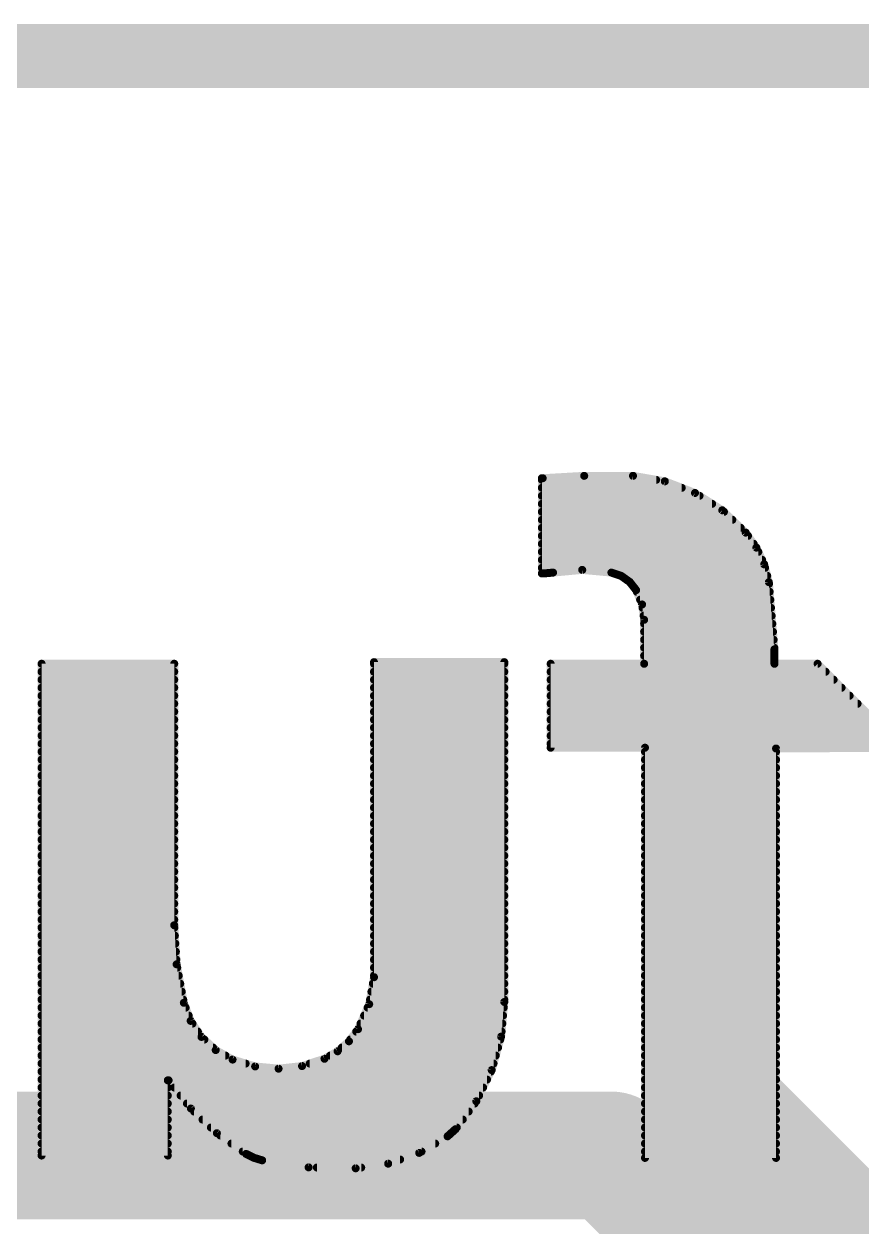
# Model space of a CAD drawing. Extents: x -19.1 to 23, y -12.7 to 20.4.
# Drawn here: x 7.416 to 10.079, y 16.601 to 20.422 of the extents above; entities that cross this region are included whole.
import ezdxf

# ---------------------------------------------------------------- set-up
doc = ezdxf.new("R2010")
doc.units = 0
for name, color, linetype in [('1', 12, 'CONTINUOUS'), ('20', 53, 'CONTINUOUS'), ('21', 41, 'CONTINUOUS'), ('22', 40, 'CONTINUOUS'), ('51', 53, 'CONTINUOUS')]:
    doc.layers.add(name, color=color, linetype=linetype)

# ---------------------------------------------------------------- blocks, each defined once
blk = doc.blocks.new('RECT')
blk.add_solid([(-0.5, -0.5), (0.5, -0.5), (-0.5, 0.5), (0.5, 0.5)])

msp = doc.modelspace()

# ---------------------------------------------------------------- linework, layer by layer
at = {"layer": '1', "const_width": 0.4064}
for points in [[(6.6675, 16.8275), (9.2826, 16.8275)], [(9.2826, 16.8275), (10.0688, 16.0411)]]:
    msp.add_lwpolyline(points, dxfattribs=at)
at = {"layer": '1', "const_width": 0.2032}
for points in [[(9.3545, 16.8993, 1), (9.2107, 16.7557)], [(9.2826, 16.7259, 1), (9.2826, 16.9291)]]:
    msp.add_lwpolyline(points, format="xyb", dxfattribs=at)
at = {"layer": '20', "const_width": 0.2032}
msp.add_lwpolyline([(22.86, 20.32), (0, 20.32)], dxfattribs=at)
at = {"layer": '21', "const_width": 0.2032}
msp.add_lwpolyline([(7.0813, 13.5132), (10.6168, 17.0487)], dxfattribs=at)
at = {"layer": '22', "const_width": 0.0254}
for points in [[(9.064, 18.9789), (9.0615, 18.9789)], [(9.0615, 18.9789), (9.0615, 18.6766)], [(9.1961, 18.9865), (9.064, 18.9789)], [(9.3511, 18.9865), (9.1961, 18.9865)], [(9.4523, 18.9691), (9.3511, 18.9865)], [(9.0615, 18.9738), (9.4248, 18.9738)], [(9.0615, 18.9484), (9.5059, 18.9484)], [(9.5482, 18.9321), (9.4523, 18.9691)], [(9.0615, 18.923), (9.5626, 18.923)], [(9.6349, 18.8771), (9.5482, 18.9321)], [(9.0615, 18.8976), (9.6026, 18.8976)], [(9.0615, 18.8722), (9.6401, 18.8722)], [(9.7092, 18.8062), (9.6349, 18.8771)], [(9.0615, 18.8468), (9.6667, 18.8468)], [(9.0615, 18.8214), (9.6933, 18.8214)], [(9.0615, 18.796), (9.7165, 18.796)], [(9.7432, 18.7585), (9.7092, 18.8062)], [(9.0615, 18.7706), (9.7346, 18.7706)], [(9.7681, 18.7054), (9.7432, 18.7585)], [(9.0615, 18.7452), (9.7494, 18.7452)], [(9.0615, 18.7198), (9.7613, 18.7198)], [(9.0615, 18.6944), (9.7709, 18.6944)], [(9.0615, 18.6766), (9.0691, 18.6766)], [(9.0691, 18.6766), (9.0971, 18.6792)], [(9.0971, 18.6792), (9.1898, 18.6878)], [(9.1898, 18.6878), (9.2825, 18.6792)], [(9.2825, 18.6792), (9.3138, 18.6685)], [(9.7829, 18.6487), (9.7681, 18.7054)], [(9.3123, 18.669), (9.7776, 18.669)], [(9.3138, 18.6685), (9.3408, 18.6493)], [(9.3408, 18.6493), (9.3612, 18.6233)], [(9.3453, 18.6436), (9.7833, 18.6436)], [(9.8006, 18.4353), (9.7829, 18.6487)], [(9.3612, 18.6233), (9.38, 18.5779)], [(9.3633, 18.6182), (9.7854, 18.6182)], [(9.3738, 18.5928), (9.7875, 18.5928)], [(9.38, 18.5779), (9.3866, 18.5293)], [(9.3814, 18.5674), (9.7896, 18.5674)], [(9.3849, 18.542), (9.7918, 18.542)], [(9.3866, 18.5293), (9.3866, 18.3896)], [(9.3866, 18.5166), (9.7939, 18.5166)], [(9.3866, 18.4912), (9.796, 18.4912)], [(9.3866, 18.4658), (9.7981, 18.4658)], [(9.3866, 18.4404), (9.8002, 18.4404)], [(9.3866, 18.415), (9.8006, 18.415)], [(9.8006, 18.3896), (9.8006, 18.4353)], [(7.4715, 16.8275), (7.4715, 18.3896)], [(7.4715, 18.3896), (7.8931, 18.3896)], [(7.8931, 18.3896), (7.8931, 17.559)], [(8.5281, 17.3939), (8.5281, 18.3947)], [(8.5281, 18.3947), (8.9421, 18.3947)], [(8.5281, 18.3896), (8.9421, 18.3896)], [(8.9421, 18.3947), (8.9421, 17.3152)], [(9.3866, 18.3896), (9.0894, 18.3896)], [(9.0894, 18.3896), (9.0894, 18.1229)], [(9.3866, 18.3896), (9.8006, 18.3896)], [(9.9378, 18.3896), (9.8006, 18.3896)], [(10.2045, 18.1229), (9.9378, 18.3896)], [(7.4715, 18.3642), (7.8931, 18.3642)], [(7.4715, 18.3388), (7.8931, 18.3388)], [(8.5281, 18.3642), (8.9421, 18.3642)], [(8.5281, 18.3388), (8.9421, 18.3388)], [(9.0894, 18.3642), (9.9632, 18.3642)], [(9.0894, 18.3388), (9.9886, 18.3388)], [(7.4715, 18.3134), (7.8931, 18.3134)], [(8.5281, 18.3134), (8.9421, 18.3134)], [(9.0894, 18.3134), (10.014, 18.3134)], [(7.4715, 18.288), (7.8931, 18.288)], [(7.4715, 18.2626), (7.8931, 18.2626)], [(8.5281, 18.288), (8.9421, 18.288)], [(8.5281, 18.2626), (8.9421, 18.2626)], [(9.0894, 18.288), (10.0394, 18.288)], [(9.0894, 18.2626), (10.0648, 18.2626)], [(7.4715, 18.2372), (7.8931, 18.2372)], [(8.5281, 18.2372), (8.9421, 18.2372)], [(9.0894, 18.2372), (10.0902, 18.2372)], [(7.4715, 18.2118), (7.8931, 18.2118)], [(7.4715, 18.1864), (7.8931, 18.1864)], [(8.5281, 18.2118), (8.9421, 18.2118)], [(8.5281, 18.1864), (8.9421, 18.1864)], [(9.0894, 18.2118), (10.1156, 18.2118)], [(9.0894, 18.1864), (10.141, 18.1864)], [(7.4715, 18.161), (7.8931, 18.161)], [(8.5281, 18.161), (8.9421, 18.161)], [(9.0894, 18.161), (10.1664, 18.161)], [(7.4715, 18.1356), (7.8931, 18.1356)], [(7.4715, 18.1102), (7.8931, 18.1102)], [(8.5281, 18.1356), (8.9421, 18.1356)], [(8.5281, 18.1102), (8.9421, 18.1102)], [(9.0894, 18.1356), (10.1918, 18.1356)], [(9.0894, 18.1229), (9.3892, 18.1229)], [(9.3892, 18.1229), (9.3892, 16.8199)], [(9.3892, 18.1102), (9.8057, 18.1102)], [(9.8057, 18.1204), (10.2045, 18.1229)], [(9.8057, 16.8199), (9.8057, 18.1204)], [(7.4715, 18.0848), (7.8931, 18.0848)], [(8.5281, 18.0848), (8.9421, 18.0848)], [(9.3892, 18.0848), (9.8057, 18.0848)], [(7.4715, 18.0594), (7.8931, 18.0594)], [(7.4715, 18.034), (7.8931, 18.034)], [(8.5281, 18.0594), (8.9421, 18.0594)], [(8.5281, 18.034), (8.9421, 18.034)], [(9.3892, 18.0594), (9.8057, 18.0594)], [(9.3892, 18.034), (9.8057, 18.034)], [(7.4715, 18.0086), (7.8931, 18.0086)], [(8.5281, 18.0086), (8.9421, 18.0086)], [(9.3892, 18.0086), (9.8057, 18.0086)], [(7.4715, 17.9832), (7.8931, 17.9832)], [(7.4715, 17.9578), (7.8931, 17.9578)], [(8.5281, 17.9832), (8.9421, 17.9832)], [(8.5281, 17.9578), (8.9421, 17.9578)], [(9.3892, 17.9832), (9.8057, 17.9832)], [(9.3892, 17.9578), (9.8057, 17.9578)], [(7.4715, 17.9324), (7.8931, 17.9324)], [(8.5281, 17.9324), (8.9421, 17.9324)], [(9.3892, 17.9324), (9.8057, 17.9324)], [(7.4715, 17.907), (7.8931, 17.907)], [(7.4715, 17.8816), (7.8931, 17.8816)], [(8.5281, 17.907), (8.9421, 17.907)], [(8.5281, 17.8816), (8.9421, 17.8816)], [(9.3892, 17.907), (9.8057, 17.907)], [(9.3892, 17.8816), (9.8057, 17.8816)], [(7.4715, 17.8562), (7.8931, 17.8562)], [(8.5281, 17.8562), (8.9421, 17.8562)], [(9.3892, 17.8562), (9.8057, 17.8562)], [(7.4715, 17.8308), (7.8931, 17.8308)], [(7.4715, 17.8054), (7.8931, 17.8054)], [(8.5281, 17.8308), (8.9421, 17.8308)], [(8.5281, 17.8054), (8.9421, 17.8054)], [(9.3892, 17.8308), (9.8057, 17.8308)], [(9.3892, 17.8054), (9.8057, 17.8054)], [(7.4715, 17.78), (7.8931, 17.78)], [(8.5281, 17.78), (8.9421, 17.78)], [(9.3892, 17.78), (9.8057, 17.78)], [(7.4715, 17.7546), (7.8931, 17.7546)], [(7.4715, 17.7292), (7.8931, 17.7292)], [(8.5281, 17.7546), (8.9421, 17.7546)], [(8.5281, 17.7292), (8.9421, 17.7292)], [(9.3892, 17.7546), (9.8057, 17.7546)], [(9.3892, 17.7292), (9.8057, 17.7292)], [(7.4715, 17.7038), (7.8931, 17.7038)], [(7.4715, 17.6784), (7.8931, 17.6784)], [(8.5281, 17.7038), (8.9421, 17.7038)], [(8.5281, 17.6784), (8.9421, 17.6784)], [(9.3892, 17.7038), (9.8057, 17.7038)], [(9.3892, 17.6784), (9.8057, 17.6784)], [(7.4715, 17.653), (7.8931, 17.653)], [(8.5281, 17.653), (8.9421, 17.653)], [(9.3892, 17.653), (9.8057, 17.653)], [(7.4715, 17.6276), (7.8931, 17.6276)], [(7.4715, 17.6022), (7.8931, 17.6022)], [(8.5281, 17.6276), (8.9421, 17.6276)], [(8.5281, 17.6022), (8.9421, 17.6022)], [(9.3892, 17.6276), (9.8057, 17.6276)], [(9.3892, 17.6022), (9.8057, 17.6022)], [(7.4715, 17.5768), (7.8931, 17.5768)], [(8.5281, 17.5768), (8.9421, 17.5768)], [(9.3892, 17.5768), (9.8057, 17.5768)], [(7.4715, 17.5514), (7.8936, 17.5514)], [(7.4715, 17.526), (7.8951, 17.526)], [(7.8931, 17.559), (7.9008, 17.4349)], [(8.5281, 17.5514), (8.9421, 17.5514)], [(8.5281, 17.526), (8.9421, 17.526)], [(9.3892, 17.5514), (9.8057, 17.5514)], [(9.3892, 17.526), (9.8057, 17.526)], [(7.4715, 17.5006), (7.8967, 17.5006)], [(8.5281, 17.5006), (8.9421, 17.5006)], [(9.3892, 17.5006), (9.8057, 17.5006)], [(7.4715, 17.4752), (7.8983, 17.4752)], [(7.4715, 17.4498), (7.8998, 17.4498)], [(8.5281, 17.4752), (8.9421, 17.4752)], [(8.5281, 17.4498), (8.9421, 17.4498)], [(9.3892, 17.4752), (9.8057, 17.4752)], [(9.3892, 17.4498), (9.8057, 17.4498)], [(7.4715, 17.4244), (7.9027, 17.4244)], [(7.9008, 17.4349), (7.9236, 17.3126)], [(8.5281, 17.4244), (8.9421, 17.4244)], [(9.3892, 17.4244), (9.8057, 17.4244)], [(7.4715, 17.399), (7.9075, 17.399)], [(7.4715, 17.3736), (7.9122, 17.3736)], [(8.5128, 17.3082), (8.5281, 17.3939)], [(8.5245, 17.3736), (8.9421, 17.3736)], [(8.5281, 17.399), (8.9421, 17.399)], [(9.3892, 17.399), (9.8057, 17.399)], [(9.3892, 17.3736), (9.8057, 17.3736)], [(7.4715, 17.3482), (7.9169, 17.3482)], [(8.5199, 17.3482), (8.9421, 17.3482)], [(9.3892, 17.3482), (9.8057, 17.3482)], [(7.4715, 17.3228), (7.9217, 17.3228)], [(7.4715, 17.2974), (7.9294, 17.2974)], [(7.9236, 17.3126), (7.9454, 17.2551)], [(8.4773, 17.2288), (8.5128, 17.3082)], [(8.5079, 17.2974), (8.9405, 17.2974)], [(8.5154, 17.3228), (8.9421, 17.3228)], [(8.9421, 17.3152), (8.932, 17.2052)], [(9.3892, 17.3228), (9.8057, 17.3228)], [(9.3892, 17.2974), (9.8057, 17.2974)], [(7.4715, 17.272), (7.939, 17.272)], [(8.4966, 17.272), (8.9381, 17.272)], [(9.3892, 17.272), (9.8057, 17.272)], [(7.4715, 17.2466), (7.9512, 17.2466)], [(7.4715, 17.2212), (7.9683, 17.2212)], [(7.9454, 17.2551), (7.9798, 17.2042)], [(8.4484, 17.1904), (8.4773, 17.2288)], [(8.4716, 17.2212), (8.9335, 17.2212)], [(8.4853, 17.2466), (8.9358, 17.2466)], [(9.3892, 17.2466), (9.8057, 17.2466)], [(9.3892, 17.2212), (9.8057, 17.2212)], [(7.4715, 17.1958), (7.9889, 17.1958)], [(7.9798, 17.2042), (8.025, 17.1625)], [(8.4124, 17.1586), (8.4484, 17.1904)], [(8.4525, 17.1958), (8.9293, 17.1958)], [(8.932, 17.2052), (8.902, 17.0989)], [(9.3892, 17.1958), (9.8057, 17.1958)], [(7.4715, 17.1704), (8.0164, 17.1704)], [(7.4715, 17.145), (8.056, 17.145)], [(8.025, 17.1625), (8.0785, 17.1323)], [(8.3706, 17.1348), (8.4124, 17.1586)], [(8.3885, 17.145), (8.915, 17.145)], [(8.4258, 17.1704), (8.9222, 17.1704)], [(9.3892, 17.1704), (9.8057, 17.1704)], [(9.3892, 17.145), (9.8057, 17.145)], [(7.4715, 17.1196), (8.12, 17.1196)], [(8.0785, 17.1323), (8.1502, 17.1104)], [(8.1502, 17.1104), (8.2248, 17.1034)], [(8.2248, 17.1034), (8.2993, 17.1117)], [(8.2993, 17.1117), (8.3706, 17.1348)], [(8.3238, 17.1196), (8.9079, 17.1196)], [(9.3892, 17.1196), (9.8057, 17.1196)], [(7.4715, 17.0942), (8.8997, 17.0942)], [(7.4715, 17.0688), (8.8872, 17.0688)], [(8.902, 17.0989), (8.8532, 16.9998)], [(9.3892, 17.0942), (9.8057, 17.0942)], [(9.3892, 17.0688), (9.8057, 17.0688)], [(7.4715, 17.0434), (7.8728, 17.0434)], [(7.8753, 17.0663), (7.8728, 17.0663)], [(7.8728, 17.0663), (7.8728, 16.8275)], [(7.946, 16.9769), (7.8753, 17.0663)], [(7.8934, 17.0434), (8.8747, 17.0434)], [(9.3892, 17.0434), (9.8057, 17.0434)], [(7.4715, 17.018), (7.8728, 17.018)], [(7.4715, 16.9926), (7.8728, 16.9926)], [(7.9135, 17.018), (8.8622, 17.018)], [(7.9336, 16.9926), (8.8478, 16.9926)], [(8.8532, 16.9998), (8.7872, 16.9113)], [(9.3892, 17.018), (9.8057, 17.018)], [(9.3892, 16.9926), (9.8057, 16.9926)], [(7.4715, 16.9672), (7.8728, 16.9672)], [(8.0287, 16.8985), (7.946, 16.9769)], [(7.9563, 16.9672), (8.8289, 16.9672)], [(9.3892, 16.9672), (9.8057, 16.9672)], [(7.4715, 16.9418), (7.8728, 16.9418)], [(7.4715, 16.9164), (7.8728, 16.9164)], [(7.983, 16.9418), (8.81, 16.9418)], [(8.0098, 16.9164), (8.791, 16.9164)], [(9.3892, 16.9418), (9.8057, 16.9418)], [(9.3892, 16.9164), (9.8057, 16.9164)], [(7.4715, 16.891), (7.8728, 16.891)], [(8.1217, 16.8326), (8.0287, 16.8985)], [(8.0393, 16.891), (8.7646, 16.891)], [(8.7618, 16.8885), (8.6716, 16.8359)], [(8.7872, 16.9113), (8.7618, 16.8885)], [(9.3892, 16.891), (9.8057, 16.891)], [(7.4715, 16.8656), (7.8728, 16.8656)], [(7.4715, 16.8402), (7.8728, 16.8402)], [(8.0751, 16.8656), (8.7225, 16.8656)], [(8.111, 16.8402), (8.679, 16.8402)], [(9.3892, 16.8656), (9.8057, 16.8656)], [(9.3892, 16.8402), (9.8057, 16.8402)], [(7.8728, 16.8275), (7.4715, 16.8275)], [(8.1463, 16.8203), (8.1217, 16.8326)], [(8.1725, 16.8123), (8.1463, 16.8203)], [(8.1644, 16.8148), (8.6109, 16.8148)], [(8.3203, 16.7899), (8.1725, 16.8123)], [(8.573, 16.8016), (8.4697, 16.7869)], [(8.6716, 16.8359), (8.573, 16.8016)], [(9.3892, 16.8199), (9.8057, 16.8199)], [(8.4697, 16.7869), (8.3203, 16.7899)], [(8.3466, 16.7894), (8.4873, 16.7894)]]:
    msp.add_lwpolyline(points, dxfattribs=at)
at = {"layer": '22', "const_width": 0.0127}
for points in [[(9.0615, 18.9853, 1), (9.0615, 18.9725)], [(9.0678, 18.9789, 1), (9.0552, 18.9789)], [(9.0636, 18.9852, 1), (9.0644, 18.9726)], [(9.064, 18.9725, 1), (9.064, 18.9853)], [(9.1961, 18.9929, 1), (9.1961, 18.9801)], [(9.1965, 18.9802, 1), (9.1957, 18.9928)], [(9.3522, 18.9928, 1), (9.35, 18.9802)], [(9.3511, 18.9801, 1), (9.3511, 18.9929)], [(9.0615, 18.9802, 1), (9.0615, 18.9674)], [(9.0615, 18.9548, 1), (9.0615, 18.942)], [(9.4248, 18.9674, 1), (9.4248, 18.9802)], [(9.4546, 18.975, 1), (9.45, 18.9631)], [(9.4512, 18.9628, 1), (9.4534, 18.9753)], [(9.5059, 18.942, 1), (9.5059, 18.9548)], [(9.0615, 18.9294, 1), (9.0615, 18.9167)], [(9.5516, 18.9375, 1), (9.5448, 18.9268)], [(9.5459, 18.9262, 1), (9.5504, 18.9381)], [(9.5626, 18.9167, 1), (9.5626, 18.9294)], [(9.0615, 18.904, 1), (9.0615, 18.8912)], [(9.0615, 18.8786, 1), (9.0615, 18.8658)], [(9.6026, 18.8912, 1), (9.6026, 18.904)], [(9.6393, 18.8817, 1), (9.6305, 18.8725)], [(9.6315, 18.8718, 1), (9.6383, 18.8825)], [(9.6401, 18.8658, 1), (9.6401, 18.8786)], [(9.0615, 18.8532, 1), (9.0615, 18.8405)], [(9.6667, 18.8405, 1), (9.6667, 18.8532)], [(9.0615, 18.8278, 1), (9.0615, 18.815)], [(9.0615, 18.8024, 1), (9.0615, 18.7896)], [(9.6933, 18.815, 1), (9.6933, 18.8278)], [(9.7144, 18.8099, 1), (9.704, 18.8025)], [(9.7048, 18.8016, 1), (9.7136, 18.8108)], [(9.7165, 18.7896, 1), (9.7165, 18.8024)], [(9.0615, 18.777, 1), (9.0615, 18.7643)], [(9.7346, 18.7643, 1), (9.7346, 18.777)], [(9.749, 18.7612, 1), (9.7375, 18.7558)], [(9.738, 18.7548, 1), (9.7484, 18.7622)], [(9.0615, 18.7516, 1), (9.0615, 18.7388)], [(9.0615, 18.7262, 1), (9.0615, 18.7134)], [(9.7494, 18.7388, 1), (9.7494, 18.7516)], [(9.7613, 18.7134, 1), (9.7613, 18.7262)], [(9.0615, 18.7008, 1), (9.0615, 18.6881)], [(9.0615, 18.683, 1), (9.0615, 18.6702)], [(9.0685, 18.6829, 1), (9.0697, 18.6703)], [(9.0691, 18.6702, 1), (9.0691, 18.683)], [(9.0965, 18.6855, 1), (9.0977, 18.6729)], [(9.0977, 18.6729, 1), (9.0965, 18.6855)], [(9.1904, 18.6941, 1), (9.1892, 18.6815)], [(9.1904, 18.6815, 1), (9.1892, 18.6941)], [(9.2846, 18.6852, 1), (9.2804, 18.6732)], [(9.2819, 18.6729, 1), (9.2831, 18.6855)], [(9.7742, 18.707, 1), (9.7619, 18.7038)], [(9.7623, 18.7027, 1), (9.7738, 18.7081)], [(9.7709, 18.6881, 1), (9.7709, 18.7008)], [(9.0552, 18.6766, 1), (9.0678, 18.6766)], [(9.3123, 18.6754, 1), (9.3123, 18.6626)], [(9.3175, 18.6737, 1), (9.3101, 18.6633)], [(9.3118, 18.6625, 1), (9.3159, 18.6745)], [(9.3458, 18.6533, 1), (9.3358, 18.6454)], [(9.3371, 18.6442, 1), (9.3445, 18.6545)], [(9.3453, 18.65, 1), (9.3453, 18.6372)], [(9.7892, 18.6492, 1), (9.7766, 18.6482)], [(9.7768, 18.6471, 1), (9.789, 18.6503)], [(9.7776, 18.6626, 1), (9.7776, 18.6754)], [(9.7833, 18.6372, 1), (9.7833, 18.65)], [(9.3671, 18.6257, 1), (9.3553, 18.6209)], [(9.3562, 18.6194, 1), (9.3662, 18.6272)], [(9.3633, 18.6246, 1), (9.3633, 18.6119)], [(9.7854, 18.6119, 1), (9.7854, 18.6246)], [(9.3738, 18.5992, 1), (9.3738, 18.5864)], [(9.3863, 18.5788, 1), (9.3737, 18.5771)], [(9.3741, 18.5755, 1), (9.3858, 18.5804)], [(9.3814, 18.5738, 1), (9.3814, 18.561)], [(9.7875, 18.5864, 1), (9.7875, 18.5992)], [(9.7896, 18.561, 1), (9.7896, 18.5738)], [(9.3849, 18.5484, 1), (9.3849, 18.5357)], [(9.3929, 18.5293, 1), (9.3803, 18.5293)], [(9.3803, 18.5284, 1), (9.3929, 18.5302)], [(9.7918, 18.5357, 1), (9.7918, 18.5484)], [(9.3866, 18.523, 1), (9.3866, 18.5102)], [(9.3866, 18.4976, 1), (9.3866, 18.4848)], [(9.7939, 18.5102, 1), (9.7939, 18.523)], [(9.796, 18.4848, 1), (9.796, 18.4976)], [(9.3866, 18.4722, 1), (9.3866, 18.4595)], [(9.7981, 18.4595, 1), (9.7981, 18.4722)], [(9.3866, 18.4468, 1), (9.3866, 18.434)], [(9.3866, 18.4214, 1), (9.3866, 18.4086)], [(9.7943, 18.4348, 1), (9.8069, 18.4358)], [(9.807, 18.4353, 1), (9.7943, 18.4353)], [(9.8002, 18.434, 1), (9.8002, 18.4468)], [(9.8006, 18.4086, 1), (9.8006, 18.4214)], [(7.4715, 18.396, 1), (7.4715, 18.3833)], [(7.4779, 18.3896, 1), (7.4652, 18.3896)], [(7.8995, 18.3896, 1), (7.8868, 18.3896)], [(7.8931, 18.3833, 1), (7.8931, 18.396)], [(8.5281, 18.4011, 1), (8.5281, 18.3883)], [(8.5281, 18.396, 1), (8.5281, 18.3833)], [(8.5344, 18.3947, 1), (8.5218, 18.3947)], [(8.9484, 18.3947, 1), (8.9358, 18.3947)], [(8.9421, 18.3883, 1), (8.9421, 18.4011)], [(8.9421, 18.3833, 1), (8.9421, 18.396)], [(9.0894, 18.396, 1), (9.0894, 18.3833)], [(9.0958, 18.3896, 1), (9.0831, 18.3896)], [(9.3866, 18.396, 1), (9.3866, 18.3833)], [(9.3803, 18.3896, 1), (9.3929, 18.3896)], [(9.3866, 18.3833, 1), (9.3866, 18.396)], [(9.8006, 18.396, 1), (9.8006, 18.3833)], [(9.7943, 18.3896, 1), (9.807, 18.3896)], [(9.8006, 18.3833, 1), (9.8006, 18.396)], [(9.9423, 18.3941, 1), (9.9333, 18.3851)], [(9.9378, 18.3833, 1), (9.9378, 18.396)], [(7.4715, 18.3706, 1), (7.4715, 18.3578)], [(7.4715, 18.3452, 1), (7.4715, 18.3325)], [(7.8931, 18.3578, 1), (7.8931, 18.3706)], [(7.8931, 18.3325, 1), (7.8931, 18.3452)], [(8.5281, 18.3706, 1), (8.5281, 18.3578)], [(8.5281, 18.3452, 1), (8.5281, 18.3325)], [(8.9421, 18.3578, 1), (8.9421, 18.3706)], [(8.9421, 18.3325, 1), (8.9421, 18.3452)], [(9.0894, 18.3706, 1), (9.0894, 18.3578)], [(9.0894, 18.3452, 1), (9.0894, 18.3325)], [(9.9632, 18.3578, 1), (9.9632, 18.3706)], [(9.9886, 18.3325, 1), (9.9886, 18.3452)], [(7.4715, 18.3198, 1), (7.4715, 18.3071)], [(7.8931, 18.3071, 1), (7.8931, 18.3198)], [(8.5281, 18.3198, 1), (8.5281, 18.3071)], [(8.9421, 18.3071, 1), (8.9421, 18.3198)], [(9.0894, 18.3198, 1), (9.0894, 18.3071)], [(10.014, 18.3071, 1), (10.014, 18.3198)], [(7.4715, 18.2944, 1), (7.4715, 18.2816)], [(7.4715, 18.269, 1), (7.4715, 18.2563)], [(7.8931, 18.2816, 1), (7.8931, 18.2944)], [(7.8931, 18.2563, 1), (7.8931, 18.269)], [(8.5281, 18.2944, 1), (8.5281, 18.2816)], [(8.5281, 18.269, 1), (8.5281, 18.2563)], [(8.9421, 18.2816, 1), (8.9421, 18.2944)], [(8.9421, 18.2563, 1), (8.9421, 18.269)], [(9.0894, 18.2944, 1), (9.0894, 18.2816)], [(9.0894, 18.269, 1), (9.0894, 18.2563)], [(10.0394, 18.2816, 1), (10.0394, 18.2944)], [(10.0648, 18.2563, 1), (10.0648, 18.269)], [(7.4715, 18.2436, 1), (7.4715, 18.2309)], [(7.8931, 18.2309, 1), (7.8931, 18.2436)], [(8.5281, 18.2436, 1), (8.5281, 18.2309)], [(8.9421, 18.2309, 1), (8.9421, 18.2436)], [(9.0894, 18.2436, 1), (9.0894, 18.2309)], [(7.4715, 18.2182, 1), (7.4715, 18.2054)], [(7.4715, 18.1928, 1), (7.4715, 18.1801)], [(7.8931, 18.2054, 1), (7.8931, 18.2182)], [(7.8931, 18.1801, 1), (7.8931, 18.1928)], [(8.5281, 18.2182, 1), (8.5281, 18.2054)], [(8.5281, 18.1928, 1), (8.5281, 18.1801)], [(8.9421, 18.2054, 1), (8.9421, 18.2182)], [(8.9421, 18.1801, 1), (8.9421, 18.1928)], [(9.0894, 18.2182, 1), (9.0894, 18.2054)], [(9.0894, 18.1928, 1), (9.0894, 18.1801)], [(7.4715, 18.1674, 1), (7.4715, 18.1547)], [(7.8931, 18.1547, 1), (7.8931, 18.1674)], [(8.5281, 18.1674, 1), (8.5281, 18.1547)], [(8.9421, 18.1547, 1), (8.9421, 18.1674)], [(9.0894, 18.1674, 1), (9.0894, 18.1547)], [(7.4715, 18.142, 1), (7.4715, 18.1292)], [(7.4715, 18.1166, 1), (7.4715, 18.1039)], [(7.8931, 18.1292, 1), (7.8931, 18.142)], [(7.8931, 18.1039, 1), (7.8931, 18.1166)], [(8.5281, 18.142, 1), (8.5281, 18.1292)], [(8.5281, 18.1166, 1), (8.5281, 18.1039)], [(8.9421, 18.1292, 1), (8.9421, 18.142)], [(8.9421, 18.1039, 1), (8.9421, 18.1166)], [(9.0894, 18.142, 1), (9.0894, 18.1292)], [(9.0894, 18.1293, 1), (9.0894, 18.1166)], [(9.0831, 18.1229, 1), (9.0958, 18.1229)], [(9.3956, 18.1229, 1), (9.3829, 18.1229)], [(9.3892, 18.1166, 1), (9.3892, 18.1039)], [(9.3892, 18.1166, 1), (9.3892, 18.1293)], [(9.812, 18.1204, 1), (9.7994, 18.1204)], [(9.8057, 18.1267, 1), (9.8057, 18.1141)], [(9.8057, 18.1039, 1), (9.8057, 18.1166)], [(7.4715, 18.0912, 1), (7.4715, 18.0785)], [(7.8931, 18.0785, 1), (7.8931, 18.0912)], [(8.5281, 18.0912, 1), (8.5281, 18.0785)], [(8.9421, 18.0785, 1), (8.9421, 18.0912)], [(9.3892, 18.0912, 1), (9.3892, 18.0785)], [(9.8057, 18.0785, 1), (9.8057, 18.0912)], [(7.4715, 18.0658, 1), (7.4715, 18.053)], [(7.4715, 18.0404, 1), (7.4715, 18.0277)], [(7.8931, 18.053, 1), (7.8931, 18.0658)], [(7.8931, 18.0277, 1), (7.8931, 18.0404)], [(8.5281, 18.0658, 1), (8.5281, 18.053)], [(8.5281, 18.0404, 1), (8.5281, 18.0277)], [(8.9421, 18.053, 1), (8.9421, 18.0658)], [(8.9421, 18.0277, 1), (8.9421, 18.0404)], [(9.3892, 18.0658, 1), (9.3892, 18.053)], [(9.3892, 18.0404, 1), (9.3892, 18.0277)], [(9.8057, 18.053, 1), (9.8057, 18.0658)], [(9.8057, 18.0277, 1), (9.8057, 18.0404)], [(7.4715, 18.015, 1), (7.4715, 18.0023)], [(7.8931, 18.0023, 1), (7.8931, 18.015)], [(8.5281, 18.015, 1), (8.5281, 18.0023)], [(8.9421, 18.0023, 1), (8.9421, 18.015)], [(9.3892, 18.015, 1), (9.3892, 18.0023)], [(9.8057, 18.0023, 1), (9.8057, 18.015)], [(7.4715, 17.9896, 1), (7.4715, 17.9768)], [(7.4715, 17.9642, 1), (7.4715, 17.9515)], [(7.8931, 17.9768, 1), (7.8931, 17.9896)], [(7.8931, 17.9515, 1), (7.8931, 17.9642)], [(8.5281, 17.9896, 1), (8.5281, 17.9768)], [(8.5281, 17.9642, 1), (8.5281, 17.9515)], [(8.9421, 17.9768, 1), (8.9421, 17.9896)], [(8.9421, 17.9515, 1), (8.9421, 17.9642)], [(9.3892, 17.9896, 1), (9.3892, 17.9768)], [(9.3892, 17.9642, 1), (9.3892, 17.9515)], [(9.8057, 17.9768, 1), (9.8057, 17.9896)], [(9.8057, 17.9515, 1), (9.8057, 17.9642)], [(7.4715, 17.9388, 1), (7.4715, 17.9261)], [(7.8931, 17.9261, 1), (7.8931, 17.9388)], [(8.5281, 17.9388, 1), (8.5281, 17.9261)], [(8.9421, 17.9261, 1), (8.9421, 17.9388)], [(9.3892, 17.9388, 1), (9.3892, 17.9261)], [(9.8057, 17.9261, 1), (9.8057, 17.9388)], [(7.4715, 17.9134, 1), (7.4715, 17.9006)], [(7.4715, 17.888, 1), (7.4715, 17.8753)], [(7.8931, 17.9006, 1), (7.8931, 17.9134)], [(7.8931, 17.8753, 1), (7.8931, 17.888)], [(8.5281, 17.9134, 1), (8.5281, 17.9006)], [(8.5281, 17.888, 1), (8.5281, 17.8753)], [(8.9421, 17.9006, 1), (8.9421, 17.9134)], [(8.9421, 17.8753, 1), (8.9421, 17.888)], [(9.3892, 17.9134, 1), (9.3892, 17.9006)], [(9.3892, 17.888, 1), (9.3892, 17.8753)], [(9.8057, 17.9006, 1), (9.8057, 17.9134)], [(9.8057, 17.8753, 1), (9.8057, 17.888)], [(7.4715, 17.8626, 1), (7.4715, 17.8498)], [(7.8931, 17.8498, 1), (7.8931, 17.8626)], [(8.5281, 17.8626, 1), (8.5281, 17.8498)], [(8.9421, 17.8498, 1), (8.9421, 17.8626)], [(9.3892, 17.8626, 1), (9.3892, 17.8498)], [(9.8057, 17.8498, 1), (9.8057, 17.8626)], [(7.4715, 17.8372, 1), (7.4715, 17.8244)], [(7.4715, 17.8118, 1), (7.4715, 17.7991)], [(7.8931, 17.8244, 1), (7.8931, 17.8372)], [(7.8931, 17.7991, 1), (7.8931, 17.8118)], [(8.5281, 17.8372, 1), (8.5281, 17.8244)], [(8.5281, 17.8118, 1), (8.5281, 17.7991)], [(8.9421, 17.8244, 1), (8.9421, 17.8372)], [(8.9421, 17.7991, 1), (8.9421, 17.8118)], [(9.3892, 17.8372, 1), (9.3892, 17.8244)], [(9.3892, 17.8118, 1), (9.3892, 17.7991)], [(9.8057, 17.8244, 1), (9.8057, 17.8372)], [(9.8057, 17.7991, 1), (9.8057, 17.8118)], [(7.4715, 17.7864, 1), (7.4715, 17.7736)], [(7.8931, 17.7736, 1), (7.8931, 17.7864)], [(8.5281, 17.7864, 1), (8.5281, 17.7736)], [(8.9421, 17.7736, 1), (8.9421, 17.7864)], [(9.3892, 17.7864, 1), (9.3892, 17.7736)], [(9.8057, 17.7736, 1), (9.8057, 17.7864)], [(7.4715, 17.761, 1), (7.4715, 17.7482)], [(7.4715, 17.7356, 1), (7.4715, 17.7229)], [(7.8931, 17.7482, 1), (7.8931, 17.761)], [(7.8931, 17.7229, 1), (7.8931, 17.7356)], [(8.5281, 17.761, 1), (8.5281, 17.7482)], [(8.5281, 17.7356, 1), (8.5281, 17.7229)], [(8.9421, 17.7482, 1), (8.9421, 17.761)], [(8.9421, 17.7229, 1), (8.9421, 17.7356)], [(9.3892, 17.761, 1), (9.3892, 17.7482)], [(9.3892, 17.7356, 1), (9.3892, 17.7229)], [(9.8057, 17.7482, 1), (9.8057, 17.761)], [(9.8057, 17.7229, 1), (9.8057, 17.7356)], [(7.4715, 17.7102, 1), (7.4715, 17.6974)], [(7.4715, 17.6848, 1), (7.4715, 17.672)], [(7.8931, 17.6974, 1), (7.8931, 17.7102)], [(7.8931, 17.672, 1), (7.8931, 17.6848)], [(8.5281, 17.7102, 1), (8.5281, 17.6974)], [(8.5281, 17.6848, 1), (8.5281, 17.672)], [(8.9421, 17.6974, 1), (8.9421, 17.7102)], [(8.9421, 17.672, 1), (8.9421, 17.6848)], [(9.3892, 17.7102, 1), (9.3892, 17.6974)], [(9.3892, 17.6848, 1), (9.3892, 17.672)], [(9.8057, 17.6974, 1), (9.8057, 17.7102)], [(9.8057, 17.672, 1), (9.8057, 17.6848)], [(7.4715, 17.6594, 1), (7.4715, 17.6467)], [(7.8931, 17.6467, 1), (7.8931, 17.6594)], [(8.5281, 17.6594, 1), (8.5281, 17.6467)], [(8.9421, 17.6467, 1), (8.9421, 17.6594)], [(9.3892, 17.6594, 1), (9.3892, 17.6467)], [(9.8057, 17.6467, 1), (9.8057, 17.6594)], [(7.4715, 17.634, 1), (7.4715, 17.6212)], [(7.4715, 17.6086, 1), (7.4715, 17.5958)], [(7.8931, 17.6212, 1), (7.8931, 17.634)], [(7.8931, 17.5958, 1), (7.8931, 17.6086)], [(8.5281, 17.634, 1), (8.5281, 17.6212)], [(8.5281, 17.6086, 1), (8.5281, 17.5958)], [(8.9421, 17.6212, 1), (8.9421, 17.634)], [(8.9421, 17.5958, 1), (8.9421, 17.6086)], [(9.3892, 17.634, 1), (9.3892, 17.6212)], [(9.3892, 17.6086, 1), (9.3892, 17.5958)], [(9.8057, 17.6212, 1), (9.8057, 17.634)], [(9.8057, 17.5958, 1), (9.8057, 17.6086)], [(7.4715, 17.5832, 1), (7.4715, 17.5705)], [(7.8931, 17.5705, 1), (7.8931, 17.5832)], [(8.5281, 17.5832, 1), (8.5281, 17.5705)], [(8.9421, 17.5705, 1), (8.9421, 17.5832)], [(9.3892, 17.5832, 1), (9.3892, 17.5705)], [(9.8057, 17.5705, 1), (9.8057, 17.5832)], [(7.4715, 17.5578, 1), (7.4715, 17.545)], [(7.4715, 17.5324, 1), (7.4715, 17.5196)], [(7.8994, 17.5594, 1), (7.8868, 17.5586)], [(7.8868, 17.559, 1), (7.8995, 17.559)], [(7.8936, 17.545, 1), (7.8936, 17.5578)], [(7.8951, 17.5196, 1), (7.8951, 17.5324)], [(8.5281, 17.5578, 1), (8.5281, 17.545)], [(8.5281, 17.5324, 1), (8.5281, 17.5196)], [(8.9421, 17.545, 1), (8.9421, 17.5578)], [(8.9421, 17.5196, 1), (8.9421, 17.5324)], [(9.3892, 17.5578, 1), (9.3892, 17.545)], [(9.3892, 17.5324, 1), (9.3892, 17.5196)], [(9.8057, 17.545, 1), (9.8057, 17.5578)], [(9.8057, 17.5196, 1), (9.8057, 17.5324)], [(7.4715, 17.507, 1), (7.4715, 17.4943)], [(7.8967, 17.4943, 1), (7.8967, 17.507)], [(8.5281, 17.507, 1), (8.5281, 17.4943)], [(8.9421, 17.4943, 1), (8.9421, 17.507)], [(9.3892, 17.507, 1), (9.3892, 17.4943)], [(9.8057, 17.4943, 1), (9.8057, 17.507)], [(7.4715, 17.4816, 1), (7.4715, 17.4688)], [(7.4715, 17.4562, 1), (7.4715, 17.4434)], [(7.8983, 17.4688, 1), (7.8983, 17.4816)], [(7.8998, 17.4434, 1), (7.8998, 17.4562)], [(8.5281, 17.4816, 1), (8.5281, 17.4688)], [(8.5281, 17.4562, 1), (8.5281, 17.4434)], [(8.9421, 17.4688, 1), (8.9421, 17.4816)], [(8.9421, 17.4434, 1), (8.9421, 17.4562)], [(9.3892, 17.4816, 1), (9.3892, 17.4688)], [(9.3892, 17.4562, 1), (9.3892, 17.4434)], [(9.8057, 17.4688, 1), (9.8057, 17.4816)], [(9.8057, 17.4434, 1), (9.8057, 17.4562)], [(7.4715, 17.4308, 1), (7.4715, 17.4181)], [(7.907, 17.436, 1), (7.8945, 17.4337)], [(7.8944, 17.4345, 1), (7.9071, 17.4353)], [(7.9027, 17.4181, 1), (7.9027, 17.4308)], [(8.5281, 17.4308, 1), (8.5281, 17.4181)], [(8.9421, 17.4181, 1), (8.9421, 17.4308)], [(9.3892, 17.4308, 1), (9.3892, 17.4181)], [(9.8057, 17.4181, 1), (9.8057, 17.4308)], [(7.4715, 17.4054, 1), (7.4715, 17.3926)], [(7.4715, 17.38, 1), (7.4715, 17.3672)], [(7.9075, 17.3926, 1), (7.9075, 17.4054)], [(7.9122, 17.3672, 1), (7.9122, 17.38)], [(8.5245, 17.38, 1), (8.5245, 17.3672)], [(8.5281, 17.4054, 1), (8.5281, 17.3926)], [(8.5344, 17.3928, 1), (8.5218, 17.395)], [(8.5218, 17.3939, 1), (8.5344, 17.3939)], [(8.9421, 17.3926, 1), (8.9421, 17.4054)], [(8.9421, 17.3672, 1), (8.9421, 17.38)], [(9.3892, 17.4054, 1), (9.3892, 17.3926)], [(9.3892, 17.38, 1), (9.3892, 17.3672)], [(9.8057, 17.3926, 1), (9.8057, 17.4054)], [(9.8057, 17.3672, 1), (9.8057, 17.38)], [(7.4715, 17.3546, 1), (7.4715, 17.3419)], [(7.9169, 17.3419, 1), (7.9169, 17.3546)], [(8.5199, 17.3546, 1), (8.5199, 17.3419)], [(8.9421, 17.3419, 1), (8.9421, 17.3546)], [(9.3892, 17.3546, 1), (9.3892, 17.3419)], [(9.8057, 17.3419, 1), (9.8057, 17.3546)], [(7.4715, 17.3292, 1), (7.4715, 17.3164)], [(7.4715, 17.3038, 1), (7.4715, 17.291)], [(7.9295, 17.3149, 1), (7.9177, 17.3103)], [(7.9174, 17.3114, 1), (7.9298, 17.3138)], [(7.9217, 17.3164, 1), (7.9217, 17.3292)], [(7.9294, 17.291, 1), (7.9294, 17.3038)], [(8.5079, 17.3038, 1), (8.5079, 17.291)], [(8.5065, 17.3094, 1), (8.519, 17.3071)], [(8.5186, 17.3057, 1), (8.507, 17.3108)], [(8.5154, 17.3292, 1), (8.5154, 17.3164)], [(8.9484, 17.3146, 1), (8.9358, 17.3158)], [(8.9358, 17.3152, 1), (8.9484, 17.3152)], [(8.9405, 17.291, 1), (8.9405, 17.3038)], [(8.9421, 17.3164, 1), (8.9421, 17.3292)], [(9.3892, 17.3292, 1), (9.3892, 17.3164)], [(9.3892, 17.3038, 1), (9.3892, 17.291)], [(9.8057, 17.3164, 1), (9.8057, 17.3292)], [(9.8057, 17.291, 1), (9.8057, 17.3038)], [(7.4715, 17.2784, 1), (7.4715, 17.2657)], [(7.939, 17.2657, 1), (7.939, 17.2784)], [(8.4966, 17.2784, 1), (8.4966, 17.2657)], [(8.9381, 17.2657, 1), (8.9381, 17.2784)], [(9.3892, 17.2784, 1), (9.3892, 17.2657)], [(9.8057, 17.2657, 1), (9.8057, 17.2784)], [(7.4715, 17.253, 1), (7.4715, 17.2402)], [(7.4715, 17.2276, 1), (7.4715, 17.2148)], [(7.9507, 17.2587, 1), (7.9401, 17.2516)], [(7.9395, 17.2529, 1), (7.9513, 17.2574)], [(7.9512, 17.2402, 1), (7.9512, 17.253)], [(7.9683, 17.2148, 1), (7.9683, 17.2276)], [(8.4716, 17.2276, 1), (8.4716, 17.2148)], [(8.4715, 17.2314, 1), (8.4831, 17.2262)], [(8.4824, 17.225, 1), (8.4722, 17.2326)], [(8.4853, 17.253, 1), (8.4853, 17.2402)], [(8.9335, 17.2148, 1), (8.9335, 17.2276)], [(8.9358, 17.2402, 1), (8.9358, 17.253)], [(9.3892, 17.253, 1), (9.3892, 17.2402)], [(9.3892, 17.2276, 1), (9.3892, 17.2148)], [(9.8057, 17.2402, 1), (9.8057, 17.253)], [(9.8057, 17.2148, 1), (9.8057, 17.2276)], [(7.4715, 17.2022, 1), (7.4715, 17.1895)], [(7.9841, 17.2089, 1), (7.9755, 17.1995)], [(7.9745, 17.2006, 1), (7.9851, 17.2077)], [(7.9889, 17.1895, 1), (7.9889, 17.2022)], [(8.4434, 17.1942, 1), (8.4535, 17.1865)], [(8.4526, 17.1856, 1), (8.4442, 17.1951)], [(8.4525, 17.2022, 1), (8.4525, 17.1895)], [(8.9257, 17.2058, 1), (8.9383, 17.2046)], [(8.9381, 17.2035, 1), (8.9259, 17.2069)], [(8.9293, 17.1895, 1), (8.9293, 17.2022)], [(9.3892, 17.2022, 1), (9.3892, 17.1895)], [(9.8057, 17.1895, 1), (9.8057, 17.2022)], [(7.4715, 17.1768, 1), (7.4715, 17.164)], [(7.4715, 17.1514, 1), (7.4715, 17.1386)], [(8.0164, 17.164, 1), (8.0164, 17.1768)], [(8.0281, 17.168, 1), (8.0218, 17.157)], [(8.0207, 17.1578, 1), (8.0293, 17.1672)], [(8.056, 17.1386, 1), (8.056, 17.1514)], [(8.3885, 17.1514, 1), (8.3885, 17.1386)], [(8.4082, 17.1633, 1), (8.4166, 17.1538)], [(8.4155, 17.1531, 1), (8.4092, 17.1641)], [(8.4258, 17.1768, 1), (8.4258, 17.164)], [(8.915, 17.1386, 1), (8.915, 17.1514)], [(8.9222, 17.164, 1), (8.9222, 17.1768)], [(9.3892, 17.1768, 1), (9.3892, 17.164)], [(9.3892, 17.1514, 1), (9.3892, 17.1386)], [(9.8057, 17.164, 1), (9.8057, 17.1768)], [(9.8057, 17.1386, 1), (9.8057, 17.1514)], [(7.4715, 17.126, 1), (7.4715, 17.1133)], [(8.0804, 17.1384, 1), (8.0766, 17.1262)], [(8.0754, 17.1268, 1), (8.0816, 17.1378)], [(8.12, 17.1133, 1), (8.12, 17.126)], [(8.1508, 17.1167, 1), (8.1496, 17.1041)], [(8.1483, 17.1043, 1), (8.152, 17.1165)], [(8.2973, 17.1177, 1), (8.3013, 17.1056)], [(8.3, 17.1053, 1), (8.2986, 17.118)], [(8.3238, 17.126, 1), (8.3238, 17.1133)], [(8.3675, 17.1403, 1), (8.3737, 17.1293)], [(8.3726, 17.1288, 1), (8.3686, 17.1408)], [(8.9079, 17.1133, 1), (8.9079, 17.126)], [(9.3892, 17.126, 1), (9.3892, 17.1133)], [(9.8057, 17.1133, 1), (9.8057, 17.126)], [(7.4715, 17.1006, 1), (7.4715, 17.0878)], [(7.4715, 17.0752, 1), (7.4715, 17.0624)], [(8.2241, 17.1097, 1), (8.2255, 17.0971)], [(8.2242, 17.0971, 1), (8.2254, 17.1097)], [(8.8872, 17.0624, 1), (8.8872, 17.0752)], [(8.8959, 17.1006, 1), (8.9082, 17.0972)], [(8.9077, 17.0961, 1), (8.8963, 17.1017)], [(8.8997, 17.0878, 1), (8.8997, 17.1006)], [(9.3892, 17.1006, 1), (9.3892, 17.0878)], [(9.3892, 17.0752, 1), (9.3892, 17.0624)], [(9.8057, 17.0878, 1), (9.8057, 17.1006)], [(9.8057, 17.0624, 1), (9.8057, 17.0752)], [(7.4715, 17.0498, 1), (7.4715, 17.0371)], [(7.8728, 17.0727, 1), (7.8728, 17.06)], [(7.8792, 17.0663, 1), (7.8665, 17.0663)], [(7.8803, 17.0702, 1), (7.8703, 17.0624)], [(7.8728, 17.0371, 1), (7.8728, 17.0498)], [(7.8753, 17.06, 1), (7.8753, 17.0727)], [(7.8934, 17.0498, 1), (7.8934, 17.0371)], [(8.8747, 17.0371, 1), (8.8747, 17.0498)], [(9.3892, 17.0498, 1), (9.3892, 17.0371)], [(9.8057, 17.0371, 1), (9.8057, 17.0498)], [(7.4715, 17.0244, 1), (7.4715, 17.0116)], [(7.4715, 16.999, 1), (7.4715, 16.9862)], [(7.8728, 17.0116, 1), (7.8728, 17.0244)], [(7.8728, 16.9862, 1), (7.8728, 16.999)], [(7.9135, 17.0244, 1), (7.9135, 17.0116)], [(7.9336, 16.999, 1), (7.9336, 16.9862)], [(8.8475, 17.0026, 1), (8.8589, 16.997)], [(8.8478, 16.9862, 1), (8.8478, 16.999)], [(8.8583, 16.996, 1), (8.8481, 17.0036)], [(8.8622, 17.0116, 1), (8.8622, 17.0244)], [(9.3892, 17.0244, 1), (9.3892, 17.0116)], [(9.3892, 16.999, 1), (9.3892, 16.9862)], [(9.8057, 17.0116, 1), (9.8057, 17.0244)], [(9.8057, 16.9862, 1), (9.8057, 16.999)], [(7.4715, 16.9736, 1), (7.4715, 16.9609)], [(7.8728, 16.9609, 1), (7.8728, 16.9736)], [(7.9504, 16.9815, 1), (7.9416, 16.9723)], [(7.941, 16.973, 1), (7.951, 16.9809)], [(7.9563, 16.9736, 1), (7.9563, 16.9609)], [(8.8289, 16.9609, 1), (8.8289, 16.9736)], [(9.3892, 16.9736, 1), (9.3892, 16.9609)], [(9.8057, 16.9609, 1), (9.8057, 16.9736)], [(7.4715, 16.9482, 1), (7.4715, 16.9354)], [(7.4715, 16.9228, 1), (7.4715, 16.91)], [(7.8728, 16.9354, 1), (7.8728, 16.9482)], [(7.8728, 16.91, 1), (7.8728, 16.9228)], [(7.983, 16.9482, 1), (7.983, 16.9354)], [(8.0098, 16.9228, 1), (8.0098, 16.91)], [(8.791, 16.91, 1), (8.791, 16.9228)], [(8.81, 16.9354, 1), (8.81, 16.9482)], [(9.3892, 16.9482, 1), (9.3892, 16.9354)], [(9.3892, 16.9228, 1), (9.3892, 16.91)], [(9.8057, 16.9354, 1), (9.8057, 16.9482)], [(9.8057, 16.91, 1), (9.8057, 16.9228)], [(7.4715, 16.8974, 1), (7.4715, 16.8847)], [(7.8728, 16.8847, 1), (7.8728, 16.8974)], [(8.0324, 16.9037, 1), (8.025, 16.8933)], [(8.0243, 16.8939, 1), (8.0331, 16.9031)], [(8.0393, 16.8974, 1), (8.0393, 16.8847)], [(8.7576, 16.8932, 1), (8.766, 16.8838)], [(8.765, 16.883, 1), (8.7586, 16.894)], [(8.7646, 16.8847, 1), (8.7646, 16.8974)], [(8.7821, 16.9151, 1), (8.7923, 16.9075)], [(8.7914, 16.9066, 1), (8.783, 16.916)], [(9.3892, 16.8974, 1), (9.3892, 16.8847)], [(9.8057, 16.8847, 1), (9.8057, 16.8974)], [(7.4715, 16.872, 1), (7.4715, 16.8592)], [(7.4715, 16.8466, 1), (7.4715, 16.8338)], [(7.8728, 16.8592, 1), (7.8728, 16.872)], [(7.8728, 16.8338, 1), (7.8728, 16.8466)], [(8.0751, 16.872, 1), (8.0751, 16.8592)], [(8.111, 16.8466, 1), (8.111, 16.8338)], [(8.679, 16.8338, 1), (8.679, 16.8466)], [(8.7225, 16.8592, 1), (8.7225, 16.872)], [(9.3892, 16.872, 1), (9.3892, 16.8592)], [(9.3892, 16.8466, 1), (9.3892, 16.8338)], [(9.8057, 16.8592, 1), (9.8057, 16.872)], [(9.8057, 16.8338, 1), (9.8057, 16.8466)], [(7.4715, 16.8339, 1), (7.4715, 16.8211)], [(7.4652, 16.8275, 1), (7.4779, 16.8275)], [(7.8665, 16.8275, 1), (7.8792, 16.8275)], [(7.8728, 16.8211, 1), (7.8728, 16.8339)], [(8.1245, 16.8383, 1), (8.1189, 16.8269)], [(8.118, 16.8274, 1), (8.1254, 16.8378)], [(8.1481, 16.8264, 1), (8.1444, 16.8143)], [(8.1434, 16.8147, 1), (8.1491, 16.826)], [(8.1644, 16.8212, 1), (8.1644, 16.8085)], [(8.1735, 16.8186, 1), (8.1715, 16.806)], [(8.1706, 16.8062, 1), (8.1744, 16.8184)], [(8.571, 16.8076, 1), (8.5751, 16.7956)], [(8.5739, 16.7953, 1), (8.5721, 16.8079)], [(8.6109, 16.8085, 1), (8.6109, 16.8212)], [(8.6684, 16.8414, 1), (8.6748, 16.8304)], [(8.6737, 16.8299, 1), (8.6695, 16.8419)], [(9.3892, 16.8263, 1), (9.3892, 16.8135)], [(9.3829, 16.8199, 1), (9.3956, 16.8199)], [(9.7994, 16.8199, 1), (9.812, 16.8199)], [(9.8057, 16.8135, 1), (9.8057, 16.8263)], [(8.3204, 16.7963, 1), (8.3201, 16.7836)], [(8.3193, 16.7837, 1), (8.3212, 16.7962)], [(8.3466, 16.7958, 1), (8.3466, 16.783)], [(8.4688, 16.7932, 1), (8.4706, 16.7806)], [(8.4696, 16.7806, 1), (8.4698, 16.7932)], [(8.4873, 16.783, 1), (8.4873, 16.7958)]]:
    msp.add_lwpolyline(points, format="xyb", dxfattribs=at)
at = {"layer": '51', "const_width": 0.2032}
msp.add_lwpolyline([(7.0813, 13.5132), (10.6168, 17.0487)], dxfattribs=at)

# ---------------------------------------------------------------- block references
at = {"layer": '1', "xscale": 1.85, "yscale": 1.1, "rotation": 315}
msp.add_blockref('RECT', (10.0688, 16.0411), dxfattribs=at)

doc.saveas('drawing.dxf')
